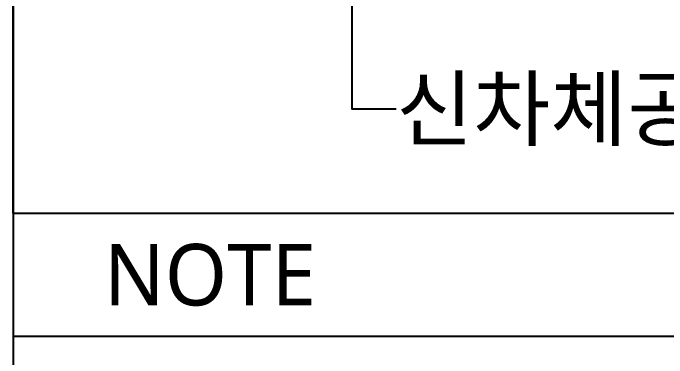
# Model space of a CAD drawing. Header units: millimetres. Extents: x -17369 to 294000, y -718917 to 220315.
# Drawn here: x 253797 to 264973, y -207174 to -201283 of the extents above; entities that cross this region are included whole.
import ezdxf
from ezdxf.enums import TextEntityAlignment as Align
from ezdxf.xclip import XClip

# ---------------------------------------------------------------- set-up
doc = ezdxf.new("R2010")
doc.units = ezdxf.units.MM
doc.header["$LTSCALE"] = 350
doc.header["$XCLIPFRAME"] = 2
doc.layers.add('A-TEXT', color=7, linetype='Continuous')
doc.layers.add('SIGN', color=7, linetype='Continuous')
doc.layers.add('N-plot', color=147, linetype='Continuous', plot=False)
doc.styles.add('맑은고딕', font='malgun.ttf')

# ---------------------------------------------------------------- blocks, each defined once
blk = doc.blocks.new('xref key map')
blk.add_lwpolyline([(0, 1551302), (2389260, 1551302), (2389260, 0), (0, 0)], close=True)

msp = doc.modelspace()

# ---------------------------------------------------------------- linework, layer by layer
at = {"layer": 'N-plot', "color": 250}
msp.add_line((253797.2, -206803.3), (287147, -206803.3), dxfattribs=at)
msp.add_line((253797.2, -206803.3), (287147, -206803.3), dxfattribs=at)
at = {"layer": 'SIGN'}
msp.add_lwpolyline([(259589.4, -195020.4), (259589.4, -202919.2), (260343.1, -202919.2)], dxfattribs=at)

# ---------------------------------------------------------------- texts
at = {"layer": 'A-TEXT', "color": 3, "style": '맑은고딕'}
msp.add_text('신차체공장 증축공사 위치', height=1050, dxfattribs=at).set_placement((260343.1, -202919.2), align=Align.MIDDLE_LEFT)
msp.add_text('NOTE', height=1050, dxfattribs=at).set_placement((255349.4, -206278.3))

# ---------------------------------------------------------------- next in the draw order: block references
ref = msp.add_blockref('xref key map', (253797.2, -207036.5), dxfattribs=dict(xscale=0.01395821451102549, yscale=0.01395821451102549, zscale=0.01395821451102549))
XClip(ref).set_block_clipping_path([(-0.0000000075, 167165.6021255665), (2389260.125662934, 1718467.6565462798)])

# ---------------------------------------------------------------- next in the draw order: linework, layer by layer
for points in [[(253797.2, -183049.8), (253797.2, -364035)], [(253797.2, -204703.2), (253797.2, -204703.2), (287147, -204703.2)]]:
    msp.add_lwpolyline(points)
msp.add_lwpolyline([(23653, -194194), (253797.2, -194194), (253797.2, -352117.2), (23653, -352117.2)], close=True)
at = {"layer": 'N-plot'}
msp.add_lwpolyline([(253797.2, -204703.2), (253797.2, -364035)], dxfattribs=at)

doc.saveas('drawing.dxf')
